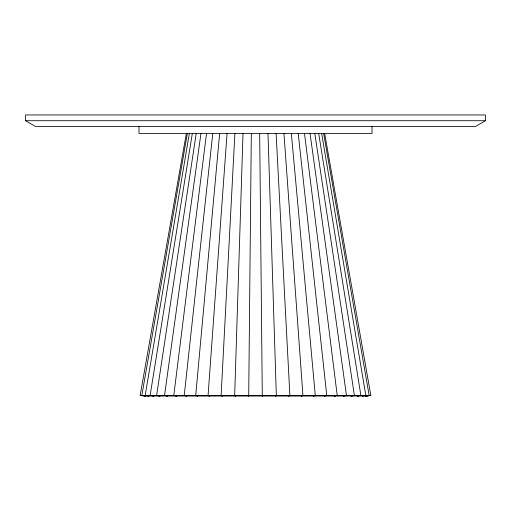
<?xml version="1.0" encoding="UTF-8"?>
<svg xmlns="http://www.w3.org/2000/svg" width="511" height="511" viewBox="0 0 511 511"><rect width="100%" height="100%" fill="white"/><g stroke="black" fill="none" stroke-linecap="round" stroke-linejoin="round"><path stroke-width="0.77" d="M248.71 396.044L251.316 133.39M235.316 396.044L234.67 395.38L243.012 133.39M222.215 396.044L221.122 395.38L234.894 133.39M209.593 396.044L208.073 395.38L227.069 133.39M197.648 396.044L195.719 395.38L219.66 133.39M186.547 396.044L184.235 395.38L212.78 133.39M176.448 396.044L173.791 395.38L206.514 133.39M164.542 395.38L167.551 396.044L164.542 395.38L200.97 133.39M156.615 395.38L159.879 396.044L156.615 395.38L196.218 133.39M153.568 396.044L150.125 395.38L192.328 133.39M148.79 396.044L145.181 395.38L189.364 133.39M141.841 395.38L145.578 396.044L141.841 395.38L187.365 133.39M324.645 133.39L370.839 395.38L367.058 396.044L143.949 396.044L140.161 395.38L186.355 133.39M262.29 396.044L259.684 133.39M262.207 396.044L262.475 395.38M275.685 396.044L276.33 395.38L267.988 133.39M275.608 396.044L276.33 395.38M288.785 396.044L289.878 395.38L276.106 133.39M485.45 120.717L475.492 126.479L35.508 126.479L25.55 120.717L25.55 114.956L485.45 114.956L485.45 120.717L25.55 120.717M288.709 396.044L289.878 395.38M301.407 396.044L302.927 395.38L283.931 133.39M301.33 396.044L302.927 395.38M313.352 396.044L315.281 395.38L291.34 133.39M313.281 396.044L315.281 395.38M324.453 396.044L326.765 395.38L298.22 133.39M324.396 396.044L326.765 395.38M334.552 396.044L337.209 395.38L304.486 133.39M334.501 396.044L337.209 395.38M346.458 395.38L343.501 396.044L346.458 395.38L310.03 133.39M354.385 395.38L351.166 396.044L354.385 395.38L314.782 133.39M357.432 396.044L360.875 395.38L318.672 133.39M357.4 396.044L360.875 395.38M362.21 396.044L365.819 395.38L321.636 133.39M362.19 396.044L365.819 395.38M369.159 395.38L365.422 396.044L369.159 395.38L323.635 133.39M367.051 396.044L370.839 395.38L140.161 395.38M145.181 395.38L148.81 396.044M150.125 395.38L153.6 396.044M173.791 395.38L176.499 396.044M184.235 395.38L186.604 396.044M195.719 395.38L197.719 396.044M208.073 395.38L209.67 396.044M221.122 395.38L222.291 396.044M234.67 395.38L235.392 396.044M248.525 395.38L248.793 396.044M372.008 126.479L372.008 133.39L138.992 133.39L138.992 126.479"/></g></svg>
